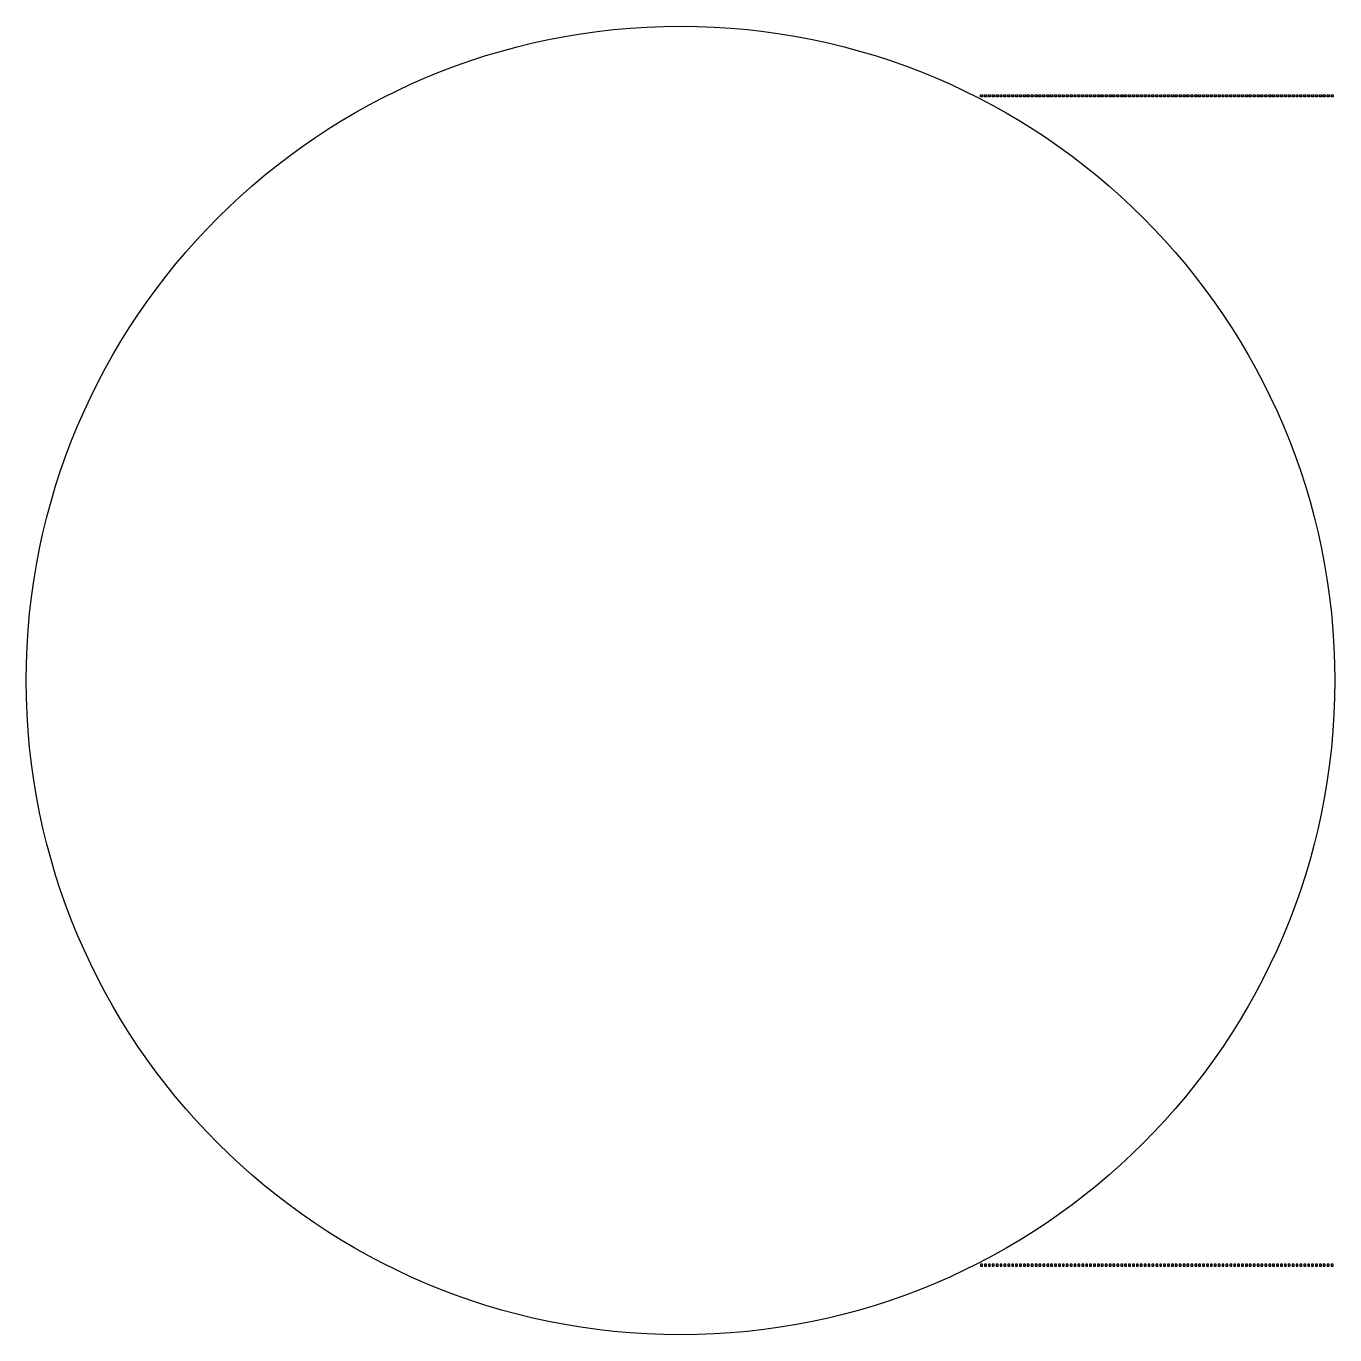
# Model space of a CAD drawing. Header units: inches. Extents: x 741154 to 810950, y 213785 to 295527.
# Drawn here: x 744754 to 746770, y 265064 to 267080 of the extents above; entities that cross this region are included whole.
import ezdxf

# ---------------------------------------------------------------- set-up
doc = ezdxf.new("R2010")
doc.units = ezdxf.units.IN
doc.header["$MEASUREMENT"] = 0

msp = doc.modelspace()

# ---------------------------------------------------------------- linework, layer by layer
for points in [[(746224.1, 266974), (746227.1, 266974), (746227.1, 266971), (746224.1, 266971)], [(746230.1, 266974), (746233.1, 266974), (746233.1, 266971), (746230.1, 266971)], [(746236.1, 266974), (746239.1, 266974), (746239.1, 266971), (746236.1, 266971)], [(746242.1, 266974), (746245.1, 266974), (746245.1, 266971), (746242.1, 266971)], [(746248.1, 266974), (746251.1, 266974), (746251.1, 266971), (746248.1, 266971)], [(746254.1, 266974), (746257.1, 266974), (746257.1, 266971), (746254.1, 266971)], [(746260.1, 266974), (746263.1, 266974), (746263.1, 266971), (746260.1, 266971)], [(746266.1, 266974), (746269.1, 266974), (746269.1, 266971), (746266.1, 266971)], [(746272.1, 266974), (746275.1, 266974), (746275.1, 266971), (746272.1, 266971)], [(746278.1, 266974), (746281.1, 266974), (746281.1, 266971), (746278.1, 266971)], [(746284.1, 266974), (746287.1, 266974), (746287.1, 266971), (746284.1, 266971)], [(746290.1, 266974), (746293.1, 266974), (746293.1, 266971), (746290.1, 266971)], [(746296.1, 266974), (746299.1, 266974), (746299.1, 266971), (746296.1, 266971)], [(746302.1, 266974), (746305.1, 266974), (746305.1, 266971), (746302.1, 266971)], [(746308.1, 266974), (746311.1, 266974), (746311.1, 266971), (746308.1, 266971)], [(746314.1, 266974), (746317.1, 266974), (746317.1, 266971), (746314.1, 266971)], [(746320.1, 266974), (746323.1, 266974), (746323.1, 266971), (746320.1, 266971)], [(746326.1, 266974), (746329.1, 266974), (746329.1, 266971), (746326.1, 266971)], [(746332.1, 266974), (746335.1, 266974), (746335.1, 266971), (746332.1, 266971)], [(746338.1, 266974), (746341.1, 266974), (746341.1, 266971), (746338.1, 266971)], [(746344.1, 266974), (746347.1, 266974), (746347.1, 266971), (746344.1, 266971)], [(746350.1, 266974), (746353.1, 266974), (746353.1, 266971), (746350.1, 266971)], [(746356.1, 266974), (746359.1, 266974), (746359.1, 266971), (746356.1, 266971)], [(746362.1, 266974), (746365.1, 266974), (746365.1, 266971), (746362.1, 266971)], [(746368.1, 266974), (746371.1, 266974), (746371.1, 266971), (746368.1, 266971)], [(746374.1, 266974), (746377.1, 266974), (746377.1, 266971), (746374.1, 266971)], [(746380.1, 266974), (746383.1, 266974), (746383.1, 266971), (746380.1, 266971)], [(746386.1, 266974), (746389.1, 266974), (746389.1, 266971), (746386.1, 266971)], [(746392.1, 266974), (746395.1, 266974), (746395.1, 266971), (746392.1, 266971)], [(746398.1, 266974), (746401.1, 266974), (746401.1, 266971), (746398.1, 266971)], [(746404.1, 266974), (746407.1, 266974), (746407.1, 266971), (746404.1, 266971)], [(746410.1, 266974), (746413.1, 266974), (746413.1, 266971), (746410.1, 266971)], [(746416.1, 266974), (746419.1, 266974), (746419.1, 266971), (746416.1, 266971)], [(746422.1, 266974), (746425.1, 266974), (746425.1, 266971), (746422.1, 266971)], [(746428.1, 266974), (746431.1, 266974), (746431.1, 266971), (746428.1, 266971)], [(746434.1, 266974), (746437.1, 266974), (746437.1, 266971), (746434.1, 266971)], [(746440.1, 266974), (746443.1, 266974), (746443.1, 266971), (746440.1, 266971)], [(746446.1, 266974), (746449.1, 266974), (746449.1, 266971), (746446.1, 266971)], [(746452.1, 266974), (746455.1, 266974), (746455.1, 266971), (746452.1, 266971)], [(746458.1, 266974), (746461.1, 266974), (746461.1, 266971), (746458.1, 266971)], [(746464.1, 266974), (746467.1, 266974), (746467.1, 266971), (746464.1, 266971)], [(746470.1, 266974), (746473.1, 266974), (746473.1, 266971), (746470.1, 266971)], [(746476.1, 266974), (746479.1, 266974), (746479.1, 266971), (746476.1, 266971)], [(746482.1, 266974), (746485.1, 266974), (746485.1, 266971), (746482.1, 266971)], [(746488.1, 266974), (746491.1, 266974), (746491.1, 266971), (746488.1, 266971)], [(746494.1, 266974), (746497.1, 266974), (746497.1, 266971), (746494.1, 266971)], [(746500.1, 266974), (746503.1, 266974), (746503.1, 266971), (746500.1, 266971)], [(746506.1, 266974), (746509.1, 266974), (746509.1, 266971), (746506.1, 266971)], [(746512.1, 266974), (746515.1, 266974), (746515.1, 266971), (746512.1, 266971)], [(746518.1, 266974), (746521.1, 266974), (746521.1, 266971), (746518.1, 266971)], [(746524.1, 266974), (746527.1, 266974), (746527.1, 266971), (746524.1, 266971)], [(746530.1, 266974), (746533.1, 266974), (746533.1, 266971), (746530.1, 266971)], [(746536.1, 266974), (746539.1, 266974), (746539.1, 266971), (746536.1, 266971)], [(746542.1, 266974), (746545.1, 266974), (746545.1, 266971), (746542.1, 266971)], [(746548.1, 266974), (746551.1, 266974), (746551.1, 266971), (746548.1, 266971)], [(746554.1, 266974), (746557.1, 266974), (746557.1, 266971), (746554.1, 266971)], [(746560.1, 266974), (746563.1, 266974), (746563.1, 266971), (746560.1, 266971)], [(746566.1, 266974), (746569.1, 266974), (746569.1, 266971), (746566.1, 266971)], [(746572.1, 266974), (746575.1, 266974), (746575.1, 266971), (746572.1, 266971)], [(746578.1, 266974), (746581.1, 266974), (746581.1, 266971), (746578.1, 266971)], [(746584.1, 266974), (746587.1, 266974), (746587.1, 266971), (746584.1, 266971)], [(746590.1, 266974), (746593.1, 266974), (746593.1, 266971), (746590.1, 266971)], [(746596.1, 266974), (746599.1, 266974), (746599.1, 266971), (746596.1, 266971)], [(746602.1, 266974), (746605.1, 266974), (746605.1, 266971), (746602.1, 266971)], [(746608.1, 266974), (746611.1, 266974), (746611.1, 266971), (746608.1, 266971)], [(746614.1, 266974), (746617.1, 266974), (746617.1, 266971), (746614.1, 266971)], [(746620.1, 266974), (746623.1, 266974), (746623.1, 266971), (746620.1, 266971)], [(746626.1, 266974), (746629.1, 266974), (746629.1, 266971), (746626.1, 266971)], [(746632.1, 266974), (746635.1, 266974), (746635.1, 266971), (746632.1, 266971)], [(746638.1, 266974), (746641.1, 266974), (746641.1, 266971), (746638.1, 266971)], [(746644.1, 266974), (746647.1, 266974), (746647.1, 266971), (746644.1, 266971)], [(746650.1, 266974), (746653.1, 266974), (746653.1, 266971), (746650.1, 266971)], [(746656.1, 266974), (746659.1, 266974), (746659.1, 266971), (746656.1, 266971)], [(746662.1, 266974), (746665.1, 266974), (746665.1, 266971), (746662.1, 266971)], [(746668.1, 266974), (746671.1, 266974), (746671.1, 266971), (746668.1, 266971)], [(746674.1, 266974), (746677.1, 266974), (746677.1, 266971), (746674.1, 266971)], [(746680.1, 266974), (746683.1, 266974), (746683.1, 266971), (746680.1, 266971)], [(746686.1, 266974), (746689.1, 266974), (746689.1, 266971), (746686.1, 266971)], [(746692.1, 266974), (746695.1, 266974), (746695.1, 266971), (746692.1, 266971)], [(746698.1, 266974), (746701.1, 266974), (746701.1, 266971), (746698.1, 266971)], [(746704.1, 266974), (746707.1, 266974), (746707.1, 266971), (746704.1, 266971)], [(746710.1, 266974), (746713.1, 266974), (746713.1, 266971), (746710.1, 266971)], [(746716.1, 266974), (746719.1, 266974), (746719.1, 266971), (746716.1, 266971)], [(746722.1, 266974), (746725.1, 266974), (746725.1, 266971), (746722.1, 266971)], [(746728.1, 266974), (746731.1, 266974), (746731.1, 266971), (746728.1, 266971)], [(746734.1, 266974), (746737.1, 266974), (746737.1, 266971), (746734.1, 266971)], [(746740.1, 266974), (746743.1, 266974), (746743.1, 266971), (746740.1, 266971)], [(746746.1, 266974), (746749.1, 266974), (746749.1, 266971), (746746.1, 266971)], [(746752.1, 266974), (746755.1, 266974), (746755.1, 266971), (746752.1, 266971)], [(746758.1, 266974), (746761.1, 266974), (746761.1, 266971), (746758.1, 266971)], [(746764.1, 266974), (746767.1, 266974), (746767.1, 266971), (746764.1, 266971)], [(746224.1, 265169.9), (746227.1, 265169.9), (746227.1, 265172.9), (746224.1, 265172.9)], [(746230.1, 265169.9), (746233.1, 265169.9), (746233.1, 265172.9), (746230.1, 265172.9)], [(746236.1, 265169.9), (746239.1, 265169.9), (746239.1, 265172.9), (746236.1, 265172.9)], [(746242.1, 265169.9), (746245.1, 265169.9), (746245.1, 265172.9), (746242.1, 265172.9)], [(746248.1, 265169.9), (746251.1, 265169.9), (746251.1, 265172.9), (746248.1, 265172.9)], [(746254.1, 265169.9), (746257.1, 265169.9), (746257.1, 265172.9), (746254.1, 265172.9)], [(746260.1, 265169.9), (746263.1, 265169.9), (746263.1, 265172.9), (746260.1, 265172.9)], [(746266.1, 265169.9), (746269.1, 265169.9), (746269.1, 265172.9), (746266.1, 265172.9)], [(746272.1, 265169.9), (746275.1, 265169.9), (746275.1, 265172.9), (746272.1, 265172.9)], [(746278.1, 265169.9), (746281.1, 265169.9), (746281.1, 265172.9), (746278.1, 265172.9)], [(746284.1, 265169.9), (746287.1, 265169.9), (746287.1, 265172.9), (746284.1, 265172.9)], [(746290.1, 265169.9), (746293.1, 265169.9), (746293.1, 265172.9), (746290.1, 265172.9)], [(746296.1, 265169.9), (746299.1, 265169.9), (746299.1, 265172.9), (746296.1, 265172.9)], [(746302.1, 265169.9), (746305.1, 265169.9), (746305.1, 265172.9), (746302.1, 265172.9)], [(746308.1, 265169.9), (746311.1, 265169.9), (746311.1, 265172.9), (746308.1, 265172.9)], [(746314.1, 265169.9), (746317.1, 265169.9), (746317.1, 265172.9), (746314.1, 265172.9)], [(746320.1, 265169.9), (746323.1, 265169.9), (746323.1, 265172.9), (746320.1, 265172.9)], [(746326.1, 265169.9), (746329.1, 265169.9), (746329.1, 265172.9), (746326.1, 265172.9)], [(746332.1, 265169.9), (746335.1, 265169.9), (746335.1, 265172.9), (746332.1, 265172.9)], [(746338.1, 265169.9), (746341.1, 265169.9), (746341.1, 265172.9), (746338.1, 265172.9)], [(746344.1, 265169.9), (746347.1, 265169.9), (746347.1, 265172.9), (746344.1, 265172.9)], [(746350.1, 265169.9), (746353.1, 265169.9), (746353.1, 265172.9), (746350.1, 265172.9)], [(746356.1, 265169.9), (746359.1, 265169.9), (746359.1, 265172.9), (746356.1, 265172.9)], [(746362.1, 265169.9), (746365.1, 265169.9), (746365.1, 265172.9), (746362.1, 265172.9)], [(746368.1, 265169.9), (746371.1, 265169.9), (746371.1, 265172.9), (746368.1, 265172.9)], [(746374.1, 265169.9), (746377.1, 265169.9), (746377.1, 265172.9), (746374.1, 265172.9)], [(746380.1, 265169.9), (746383.1, 265169.9), (746383.1, 265172.9), (746380.1, 265172.9)], [(746386.1, 265169.9), (746389.1, 265169.9), (746389.1, 265172.9), (746386.1, 265172.9)], [(746392.1, 265169.9), (746395.1, 265169.9), (746395.1, 265172.9), (746392.1, 265172.9)], [(746398.1, 265169.9), (746401.1, 265169.9), (746401.1, 265172.9), (746398.1, 265172.9)], [(746404.1, 265169.9), (746407.1, 265169.9), (746407.1, 265172.9), (746404.1, 265172.9)], [(746410.1, 265169.9), (746413.1, 265169.9), (746413.1, 265172.9), (746410.1, 265172.9)], [(746416.1, 265169.9), (746419.1, 265169.9), (746419.1, 265172.9), (746416.1, 265172.9)], [(746422.1, 265169.9), (746425.1, 265169.9), (746425.1, 265172.9), (746422.1, 265172.9)], [(746428.1, 265169.9), (746431.1, 265169.9), (746431.1, 265172.9), (746428.1, 265172.9)], [(746434.1, 265169.9), (746437.1, 265169.9), (746437.1, 265172.9), (746434.1, 265172.9)], [(746440.1, 265169.9), (746443.1, 265169.9), (746443.1, 265172.9), (746440.1, 265172.9)], [(746446.1, 265169.9), (746449.1, 265169.9), (746449.1, 265172.9), (746446.1, 265172.9)], [(746452.1, 265169.9), (746455.1, 265169.9), (746455.1, 265172.9), (746452.1, 265172.9)], [(746458.1, 265169.9), (746461.1, 265169.9), (746461.1, 265172.9), (746458.1, 265172.9)], [(746464.1, 265169.9), (746467.1, 265169.9), (746467.1, 265172.9), (746464.1, 265172.9)], [(746470.1, 265169.9), (746473.1, 265169.9), (746473.1, 265172.9), (746470.1, 265172.9)], [(746476.1, 265169.9), (746479.1, 265169.9), (746479.1, 265172.9), (746476.1, 265172.9)], [(746482.1, 265169.9), (746485.1, 265169.9), (746485.1, 265172.9), (746482.1, 265172.9)], [(746488.1, 265169.9), (746491.1, 265169.9), (746491.1, 265172.9), (746488.1, 265172.9)], [(746494.1, 265169.9), (746497.1, 265169.9), (746497.1, 265172.9), (746494.1, 265172.9)], [(746500.1, 265169.9), (746503.1, 265169.9), (746503.1, 265172.9), (746500.1, 265172.9)], [(746506.1, 265169.9), (746509.1, 265169.9), (746509.1, 265172.9), (746506.1, 265172.9)], [(746512.1, 265169.9), (746515.1, 265169.9), (746515.1, 265172.9), (746512.1, 265172.9)], [(746518.1, 265169.9), (746521.1, 265169.9), (746521.1, 265172.9), (746518.1, 265172.9)], [(746524.1, 265169.9), (746527.1, 265169.9), (746527.1, 265172.9), (746524.1, 265172.9)], [(746530.1, 265169.9), (746533.1, 265169.9), (746533.1, 265172.9), (746530.1, 265172.9)], [(746536.1, 265169.9), (746539.1, 265169.9), (746539.1, 265172.9), (746536.1, 265172.9)], [(746542.1, 265169.9), (746545.1, 265169.9), (746545.1, 265172.9), (746542.1, 265172.9)], [(746548.1, 265169.9), (746551.1, 265169.9), (746551.1, 265172.9), (746548.1, 265172.9)], [(746554.1, 265169.9), (746557.1, 265169.9), (746557.1, 265172.9), (746554.1, 265172.9)], [(746560.1, 265169.9), (746563.1, 265169.9), (746563.1, 265172.9), (746560.1, 265172.9)], [(746566.1, 265169.9), (746569.1, 265169.9), (746569.1, 265172.9), (746566.1, 265172.9)], [(746572.1, 265169.9), (746575.1, 265169.9), (746575.1, 265172.9), (746572.1, 265172.9)], [(746578.1, 265169.9), (746581.1, 265169.9), (746581.1, 265172.9), (746578.1, 265172.9)], [(746584.1, 265169.9), (746587.1, 265169.9), (746587.1, 265172.9), (746584.1, 265172.9)], [(746590.1, 265169.9), (746593.1, 265169.9), (746593.1, 265172.9), (746590.1, 265172.9)], [(746596.1, 265169.9), (746599.1, 265169.9), (746599.1, 265172.9), (746596.1, 265172.9)], [(746602.1, 265169.9), (746605.1, 265169.9), (746605.1, 265172.9), (746602.1, 265172.9)], [(746608.1, 265169.9), (746611.1, 265169.9), (746611.1, 265172.9), (746608.1, 265172.9)], [(746614.1, 265169.9), (746617.1, 265169.9), (746617.1, 265172.9), (746614.1, 265172.9)], [(746620.1, 265169.9), (746623.1, 265169.9), (746623.1, 265172.9), (746620.1, 265172.9)], [(746626.1, 265169.9), (746629.1, 265169.9), (746629.1, 265172.9), (746626.1, 265172.9)], [(746632.1, 265169.9), (746635.1, 265169.9), (746635.1, 265172.9), (746632.1, 265172.9)], [(746638.1, 265169.9), (746641.1, 265169.9), (746641.1, 265172.9), (746638.1, 265172.9)], [(746644.1, 265169.9), (746647.1, 265169.9), (746647.1, 265172.9), (746644.1, 265172.9)], [(746650.1, 265169.9), (746653.1, 265169.9), (746653.1, 265172.9), (746650.1, 265172.9)], [(746656.1, 265169.9), (746659.1, 265169.9), (746659.1, 265172.9), (746656.1, 265172.9)], [(746662.1, 265169.9), (746665.1, 265169.9), (746665.1, 265172.9), (746662.1, 265172.9)], [(746668.1, 265169.9), (746671.1, 265169.9), (746671.1, 265172.9), (746668.1, 265172.9)], [(746674.1, 265169.9), (746677.1, 265169.9), (746677.1, 265172.9), (746674.1, 265172.9)], [(746680.1, 265169.9), (746683.1, 265169.9), (746683.1, 265172.9), (746680.1, 265172.9)], [(746686.1, 265169.9), (746689.1, 265169.9), (746689.1, 265172.9), (746686.1, 265172.9)], [(746692.1, 265169.9), (746695.1, 265169.9), (746695.1, 265172.9), (746692.1, 265172.9)], [(746698.1, 265169.9), (746701.1, 265169.9), (746701.1, 265172.9), (746698.1, 265172.9)], [(746704.1, 265169.9), (746707.1, 265169.9), (746707.1, 265172.9), (746704.1, 265172.9)], [(746710.1, 265169.9), (746713.1, 265169.9), (746713.1, 265172.9), (746710.1, 265172.9)], [(746716.1, 265169.9), (746719.1, 265169.9), (746719.1, 265172.9), (746716.1, 265172.9)], [(746722.1, 265169.9), (746725.1, 265169.9), (746725.1, 265172.9), (746722.1, 265172.9)], [(746728.1, 265169.9), (746731.1, 265169.9), (746731.1, 265172.9), (746728.1, 265172.9)], [(746734.1, 265169.9), (746737.1, 265169.9), (746737.1, 265172.9), (746734.1, 265172.9)], [(746740.1, 265169.9), (746743.1, 265169.9), (746743.1, 265172.9), (746740.1, 265172.9)], [(746746.1, 265169.9), (746749.1, 265169.9), (746749.1, 265172.9), (746746.1, 265172.9)], [(746752.1, 265169.9), (746755.1, 265169.9), (746755.1, 265172.9), (746752.1, 265172.9)], [(746758.1, 265169.9), (746761.1, 265169.9), (746761.1, 265172.9), (746758.1, 265172.9)], [(746764.1, 265169.9), (746767.1, 265169.9), (746767.1, 265172.9), (746764.1, 265172.9)]]:
    msp.add_lwpolyline(points, close=True)
msp.add_circle((745761.9, 266071.9), 1008)

doc.saveas('drawing.dxf')
